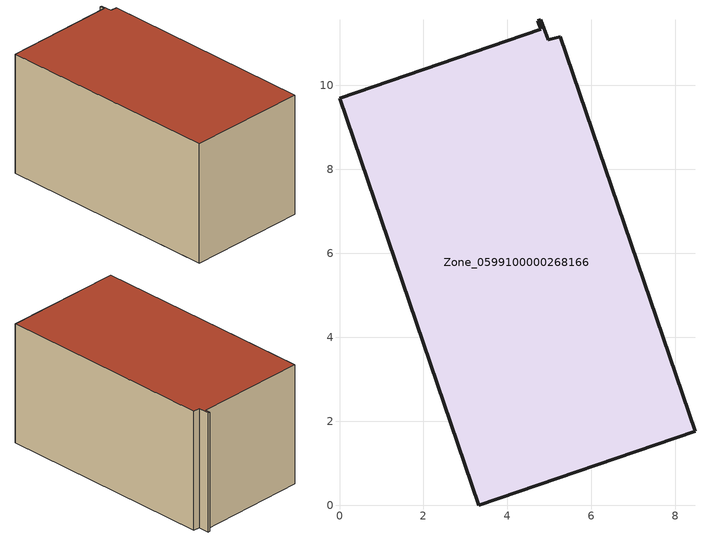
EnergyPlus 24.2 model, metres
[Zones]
Zone_0599100000268166
 floor ground (C_G): 4.8,11.56 4.98,11.09 5.26,11.16 8.47,1.76 3.32,0 0,9.7 4.8,11.34 4.72,11.54 z0
 wall outside (C_F): 3.32,0 8.47,1.76 5.26,11.16 4.98,11.09 4.8,11.56 4.72,11.54 4.8,11.34 0,9.7 3.32,0 z0:5.49
 roof outside (C_R): 4.98,11.09 4.8,11.56 4.72,11.54 4.8,11.34 0,9.7 3.32,0 8.47,1.76 5.26,11.16 z5.49
[BUILDING]
Pand.0599100000268166: North Axis=0; Terrain=City; Loads Convergence Tolerance Value=0.04; Temperature Convergence Tolerance Value=0.4; Solar Distribution=FullExterior; Maximum Number of Warmup Days=25; Minimum Number of Warmup Days=1
[Site:Location]
Rotterdam.The.Hague.AP_ZH_NLD Design_Conditions: Latitude=51.96; Longitude=4.45; Time Zone=1; Elevation=-4.5
[SITE:GROUNDTEMPERATURE:BUILDINGSURFACE]
18, 18, 18, 18, 18, 18, 18, 18, 18, 18, 18, 18
[MATERIAL] Thermal Absorptance=0.9; Solar Absorptance=0.7; Visible Absorptance=0.7
Name | Roughness | Thickness | Conductivity | Density | Specific Heat
G.TC.1946-1964 | MediumSmooth | 0.15 | 1 | 540 | 1210
F.TC.1946-1964 | Rough | 0.3 | 0.857143 | 1920 | 840
R.TC.1946-1964 | MediumRough | 0.2 | 0.235294 | 1500 | 1000
[CONSTRUCTION]
C_G: G.TC.1946-1964
C_F: F.TC.1946-1964
C_R: R.TC.1946-1964
[ZONE]
Zone_0599100000268166: Type=1; Multiplier=1; Ceiling Height=Autocalculate; Volume=Autocalculate; Floor Area=autocalculate; Part of Total Floor Area=Yes
[ZONEINFILTRATION:DESIGNFLOWRATE]
Infil_Zone_0599100000268166: Zone or ZoneList or Space or SpaceList=Zone_0599100000268166; Schedule=AlwaysOn; Design Flow Rate Calculation Method=Flow/Area; Flow Rate per Floor Area=0.003; Constant Term Coefficient=1; Temperature Term Coefficient=0; Velocity Term Coefficient=0; Velocity Squared Term Coefficient=0
[HVACTEMPLATE:ZONE:IDEALLOADSAIRSYSTEM]
Zone_0599100000268166: Maximum Heating Supply Air Temperature=50; Minimum Cooling Supply Air Temperature=13; Maximum Heating Supply Air Humidity Ratio=0.0156; Minimum Cooling Supply Air Humidity Ratio=0.0077; Heating Limit=NoLimit; Cooling Limit=NoLimit; Dehumidification Control Type=ConstantSensibleHeatRatio; Cooling Sensible Heat Ratio=0.7; Dehumidification Setpoint=60; Humidification Control Type=None; Humidification Setpoint=30; Outdoor Air Method=None; Outdoor Air Flow Rate per Person=0.00944; Outdoor Air Flow Rate per Zone Floor Area=0; Outdoor Air Flow Rate per Zone=0; Demand Controlled Ventilation Type=None; Outdoor Air Economizer Type=NoEconomizer; Heat Recovery Type=None; Sensible Heat Recovery Effectiveness=0.7; Latent Heat Recovery Effectiveness=0.65
[ZONECONTROL:THERMOSTAT]
ThermostatControl_Zone_0599100000268166: Zone or ZoneList=Zone_0599100000268166; Control Type Schedule=DualSetpointControlType; Control 1=Thermostat_Zone_0599100000268166; Temperature Difference Between Cutout And Setpoint=0
[THERMOSTATSETPOINT:DUALSETPOINT]
Thermostat_Zone_0599100000268166: Heating Setpoint Temperature Schedule=HeatingSetpoint_Zone_0599100000268166; Cooling Setpoint Temperature Schedule=CoolingSetpoint_Zone_0599100000268166
[SCHEDULE:COMPACT]
HeatingSetpoint_Zone_0599100000268166: Through: 12/31, For: AllDays, Until: 24:00, 21
CoolingSetpoint_Zone_0599100000268166: Through: 12/31, For: AllDays, Until: 24:00, 24
DualSetpointControlType: Through: 12/31, For: AllDays, Until: 24:00, 4
AlwaysOn: Through: 12/31, For: AllDays, Until: 24:00, 1
